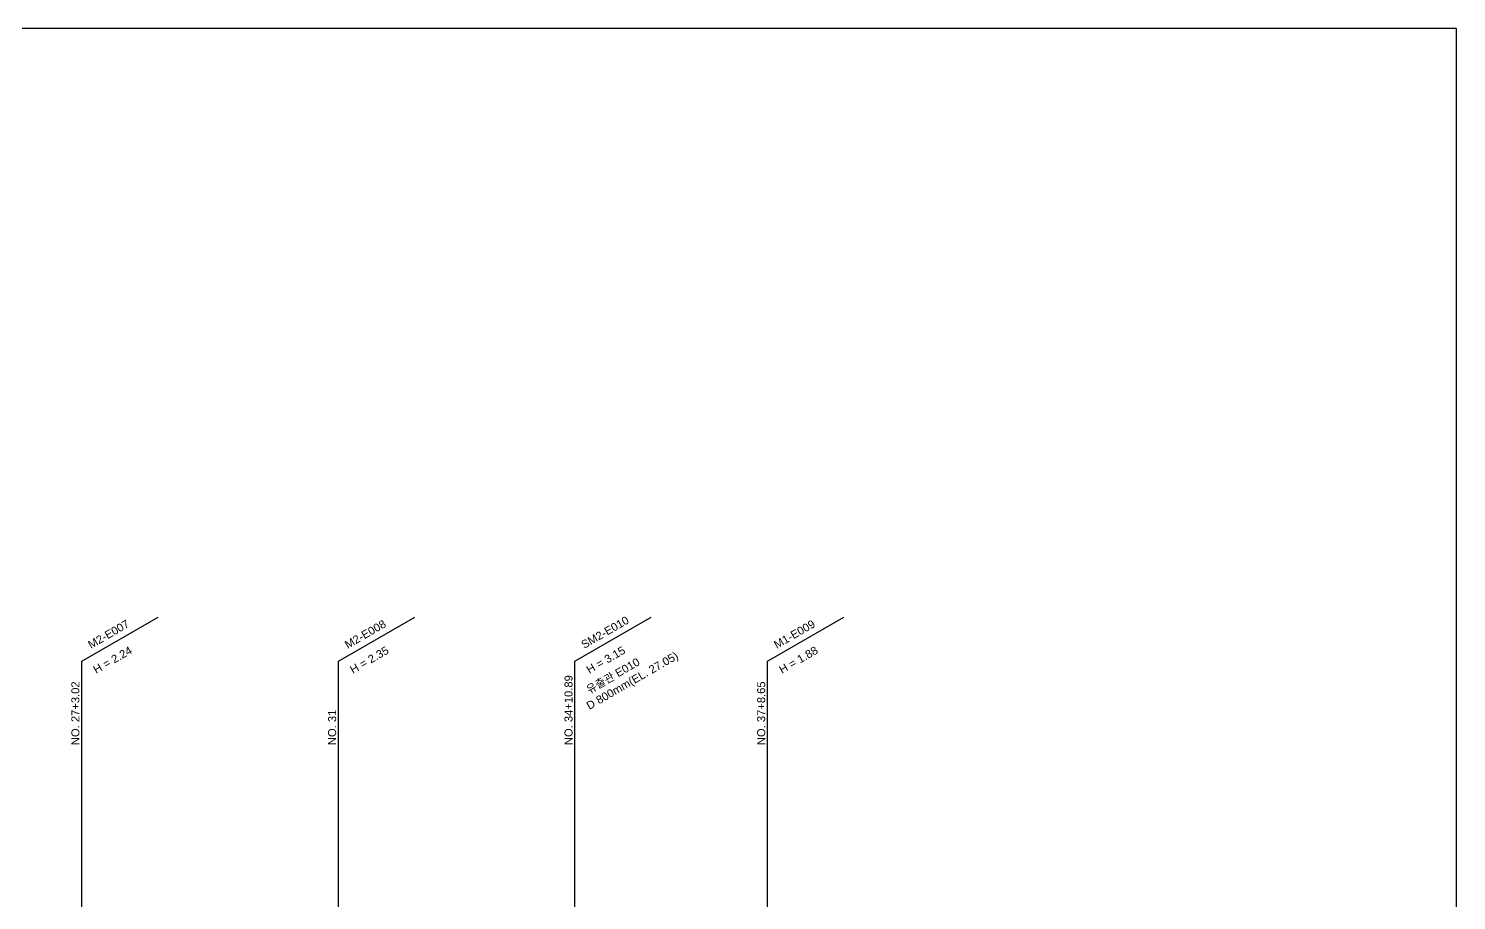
# Model space of a CAD drawing. Header units: millimetres. Extents: x -105495 to 3444, y -108190 to 2013.
# Drawn here: x 1365.2 to 1722, y -25383.8 to -25166 of the extents above; entities that cross this region are included whole.
import ezdxf
from ezdxf.enums import TextEntityAlignment as Align

# ---------------------------------------------------------------- set-up
doc = ezdxf.new("R2010")
doc.units = ezdxf.units.MM
doc.layers.add('KZ_종단_깃발', color=7, linetype='Continuous')
doc.layers.add('KZ_종단_도각', color=7, linetype='Continuous')
doc.styles.get("Standard").update_dxf_attribs({"font": 'arial.ttf'})

msp = doc.modelspace()

# ---------------------------------------------------------------- linework, layer by layer
at = {"layer": 'KZ_종단_깃발'}
for p, q in [((1378.52, -25324.03), (1397.57, -25313.03)), ((1378.52, -25324.03), (1397.57, -25313.03)), ((1442.67, -25324.03), (1461.72, -25313.03)), ((1501.74, -25324.03), (1520.79, -25313.03)), ((1549.88, -25324.03), (1568.93, -25313.03)), ((1378.52, -25592), (1378.52, -25324.03)), ((1378.52, -25592), (1378.52, -25324.03)), ((1442.67, -25592), (1442.67, -25324.03)), ((1501.74, -25592), (1501.74, -25324.03)), ((1549.88, -25592), (1549.88, -25324.03))]:
    msp.add_line(p, q, dxfattribs=at)
at = {"layer": 'KZ_종단_도각'}
msp.add_lwpolyline([(881, -25760), (1722, -25760), (1722, -25166), (881, -25166)], close=True, dxfattribs=at)

# ---------------------------------------------------------------- texts
at = {"layer": 'KZ_종단_깃발'}
for s, rotation, p in [('SM2-E010', 30, (1504.34, -25321.53)), ('M2-E007', 30, (1381.11, -25321.53)), ('M2-E007', 30, (1381.11, -25321.53)), ('M2-E008', 30, (1445.26, -25321.53)), ('M1-E009', 30, (1552.48, -25321.53)), ('NO. 27+3.02', 90, (1378.52, -25345.03)), ('NO. 27+3.02', 90, (1378.52, -25345.03)), ('NO. 34+10.89', 90, (1501.74, -25345.03)), ('NO. 37+8.65', 90, (1549.88, -25345.03)), ('NO. 31', 90, (1442.67, -25345.03))]:
    msp.add_text(s, height=2, rotation=rotation, dxfattribs=at).set_placement(p, align=Align.BOTTOM_LEFT)
for s, p in [('H = 2.24', (1381.11, -25325.53)), ('H = 2.24', (1381.11, -25325.53)), ('H = 2.35', (1445.26, -25325.53)), ('H = 3.15', (1504.34, -25325.53)), ('D 800mm(EL. 27.05)', (1504.34, -25334.53)), ('유출관 E010', (1504.34, -25330.53)), ('H = 1.88', (1552.48, -25325.53))]:
    msp.add_text(s, height=2, rotation=30, dxfattribs=at).set_placement(p, align=Align.TOP_LEFT)

doc.saveas('drawing.dxf')
